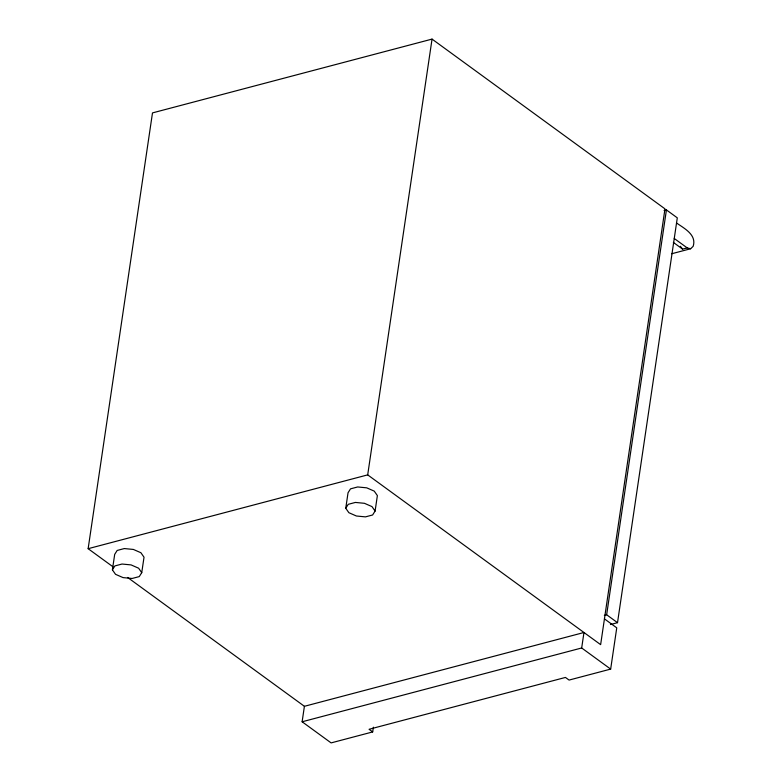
<?xml version="1.0" encoding="UTF-8"?>
<svg xmlns="http://www.w3.org/2000/svg" width="782" height="782" viewBox="0 0 782 782"><rect width="100%" height="100%" fill="white"/><g stroke="black" fill="none" stroke-linecap="round" stroke-linejoin="round"><path stroke-width="1.17" d="M88.141 548.69L152.49 112.901L432.045 39.1L664.983 208.862L600.635 644.642L367.696 474.879L88.141 548.69L112.813 566.667M112.403 569.843L114.69 554.379L117.173 550.45L124.309 548.563L133.38 549.443L140.907 552.737L144.025 557.204L141.738 572.668L139.255 576.598L132.119 578.475L123.048 577.605L115.521 574.311L112.403 569.843L114.886 565.924L122.031 564.037L131.093 564.907L138.619 568.211L141.738 572.668M373.385 727.201L372.691 731.923L331.109 742.9L302.126 721.776L304.403 706.302L583.968 632.501L581.681 647.975L610.664 669.099L616.754 627.838L604.437 618.865M345.752 508.241L348.039 492.768L350.522 488.848L357.667 486.961L366.729 487.831L374.255 491.135L377.374 495.593L375.096 511.066L372.603 514.986L365.468 516.873L356.397 516.003L348.87 512.699L345.752 508.241L348.244 504.322L355.38 502.435L364.441 503.305L371.978 506.599L375.096 511.066M367.696 474.879L432.045 39.1M666.43 209.918L677.3 217.846L617.516 622.677L606.646 614.76L666.43 209.918L664.074 210.544M671.738 253.739L690.614 248.754L693.155 246.33C696.928 234.766 684.221 228.403 676.538 222.997M673.331 242.391L682.578 249.126L687.202 247.904L690.614 248.754M604.339 615.366L606.646 614.76M610.439 624.544L617.516 622.677M302.126 721.776L581.681 647.975M610.664 669.099L569.081 680.076L565.454 677.437L369.065 729.283L372.691 731.923M674.25 238.471L687.202 247.904M127.622 577.458L304.296 706.224M680.35 246.271L682.578 249.126"/></g></svg>
